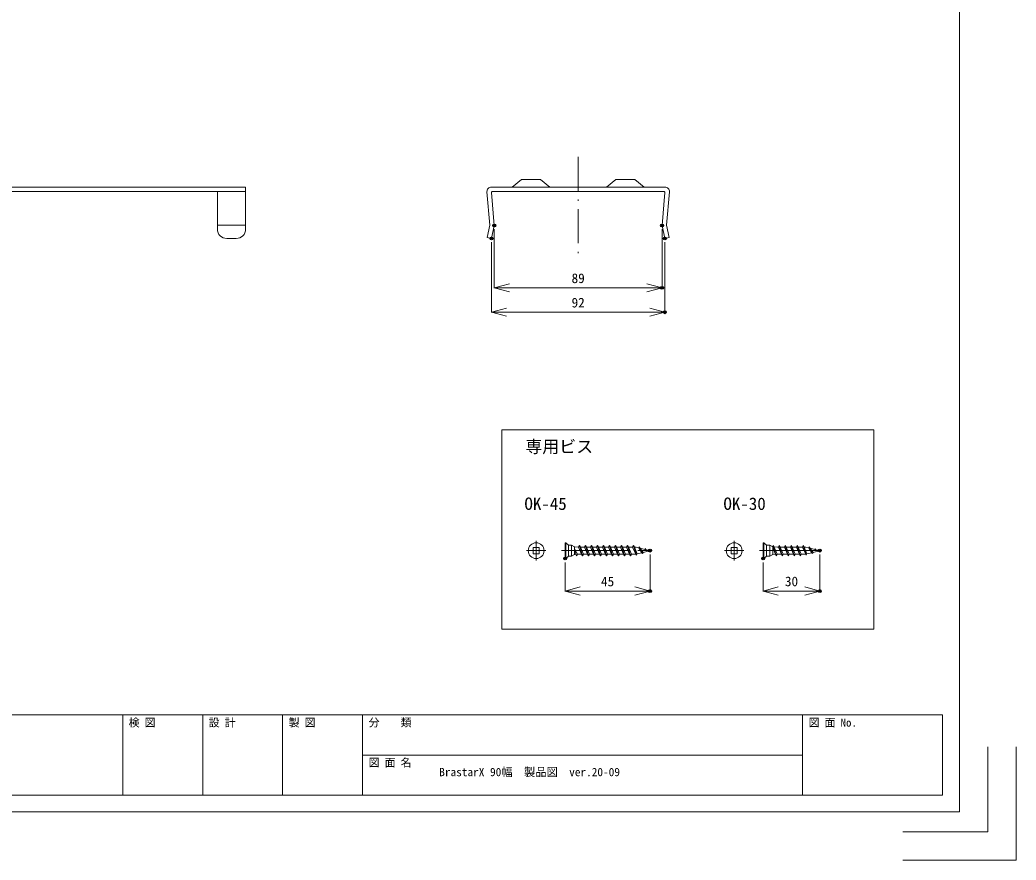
# Model space of a CAD drawing. Units: millimetres, scale not verified. Extents: x -630 to 630, y -1503 to 1503.
# Drawn here: x 102 to 630, y 612 to 1058 of the extents above; entities that cross this region are included whole.
import ezdxf
from ezdxf.enums import TextEntityAlignment as Align

# ---------------------------------------------------------------- set-up
doc = ezdxf.new("R2010")
doc.units = ezdxf.units.MM
doc.header["$LTSCALE"] = 3
doc.header["$PDMODE"] = 32
doc.header["$PDSIZE"] = 1.5
doc.linetypes.add('CHAIN', pattern=[18.5, 12, -1.5, 3.5, -1.5])
doc.linetypes.add('DASHED_DOTTED', pattern=[9.25, 6, -1.5, 0.25, -1.5])
doc.layers.add('0-2_Defpoints', color=7, linetype='Continuous')
doc.layers.add('0-E_0 @ 1', color=7, linetype='Continuous')
for name, color, linetype, lineweight in [('0-4_レイヤ0', 2, 'Continuous', 18), ('0-B_枠_印刷なし', 3, 'Continuous', 18), ('0-F_0', 4, 'Continuous', 5), ('1-0_レイヤ15', 2, 'Continuous', 18)]:
    doc.layers.add(name, color=color, linetype=linetype, lineweight=lineweight)
doc.styles.add('ＭＳ ゴシック', font='')
doc.styles.get('ＭＳ ゴシック').set_extended_font_data('MS Gothic')

# ---------------------------------------------------------------- blocks, each defined once
blk = doc.blocks.new('_Open30')
at = {"layer": '0-F_0', "color": 7}
blk.add_line((0, 0), (-1, 0), dxfattribs=at)
blk.add_lwpolyline([(-1, 0.2679), (0, 0), (-1, -0.2679)], dxfattribs=at)
blk = doc.blocks.new('D338')
at = {"layer": '0-2_Defpoints'}
for p in [(1110.242, 2465.329), (1202.242, 2465.329), (1202.242, 2426.226)]:
    blk.add_point(p, dxfattribs=at)
at = {"layer": '0-F_0', "lineweight": 18}
for p, q in [((1110.242, 2463.329), (1110.242, 2426.046)), ((1202.242, 2463.329), (1202.242, 2426.046)), ((1118.242, 2426.226), (1194.242, 2426.226))]:
    blk.add_line(p, q, dxfattribs=at)
at = {"layer": '0-F_0', "xscale": 8, "yscale": 8, "rotation": 180}
blk.add_blockref('_Open30', (1110.242, 2426.226), dxfattribs=at)
at = {"layer": '0-F_0', "xscale": 8, "yscale": 8}
blk.add_blockref('_Open30', (1202.242, 2426.226), dxfattribs=at)
at = {"layer": '0-F_0', "color": 7, "style": 'ＭＳ ゴシック'}
blk.add_text('92', height=5.132, dxfattribs=at).set_placement((1152.742, 2427.226), align=Align.BOTTOM_LEFT)
blk = doc.blocks.new('D332')
at = {"layer": '0-2_Defpoints'}
for p in [(1111.742, 2472.206), (1200.742, 2472.206), (1200.742, 2439.155)]:
    blk.add_point(p, dxfattribs=at)
at = {"layer": '0-F_0', "lineweight": 18}
for p, q in [((1111.742, 2470.206), (1111.742, 2438.975)), ((1200.742, 2470.206), (1200.742, 2438.975)), ((1119.742, 2439.155), (1192.742, 2439.155))]:
    blk.add_line(p, q, dxfattribs=at)
at = {"layer": '0-F_0', "xscale": 8, "yscale": 8, "rotation": 180}
blk.add_blockref('_Open30', (1111.742, 2439.155), dxfattribs=at)
at = {"layer": '0-F_0', "xscale": 8, "yscale": 8}
blk.add_blockref('_Open30', (1200.742, 2439.155), dxfattribs=at)
at = {"layer": '0-F_0', "color": 7, "style": 'ＭＳ ゴシック'}
blk.add_text('89', height=5.132, dxfattribs=at).set_placement((1152.742, 2440.155), align=Align.BOTTOM_LEFT)
blk = doc.blocks.new('D356')
at = {"layer": '0-2_Defpoints'}
for p in [(1194.37, 2299.81), (1149.37, 2295.61), (1194.37, 2278.398)]:
    blk.add_point(p, dxfattribs=at)
at = {"layer": '0-F_0', "lineweight": 18}
for p, q in [((1149.37, 2293.61), (1149.37, 2278.218)), ((1194.37, 2297.81), (1194.37, 2278.218)), ((1157.37, 2278.398), (1186.37, 2278.398))]:
    blk.add_line(p, q, dxfattribs=at)
at = {"layer": '0-F_0', "xscale": 8, "yscale": 8, "rotation": 180}
blk.add_blockref('_Open30', (1149.37, 2278.398), dxfattribs=at)
at = {"layer": '0-F_0', "xscale": 8, "yscale": 8}
blk.add_blockref('_Open30', (1194.37, 2278.398), dxfattribs=at)
at = {"layer": '0-F_0', "color": 7, "style": 'ＭＳ ゴシック'}
blk.add_text('45', height=5.132, dxfattribs=at).set_placement((1168.37, 2279.398), align=Align.BOTTOM_LEFT)
blk = doc.blocks.new('D355')
at = {"layer": '0-2_Defpoints'}
for p in [(1284.404, 2299.81), (1254.404, 2295.61), (1284.404, 2278.398)]:
    blk.add_point(p, dxfattribs=at)
at = {"layer": '0-F_0', "lineweight": 18}
for p, q in [((1254.404, 2293.61), (1254.404, 2278.218)), ((1284.404, 2297.81), (1284.404, 2278.218)), ((1262.404, 2278.398), (1276.404, 2278.398))]:
    blk.add_line(p, q, dxfattribs=at)
at = {"layer": '0-F_0', "xscale": 8, "yscale": 8, "rotation": 180}
blk.add_blockref('_Open30', (1254.404, 2278.398), dxfattribs=at)
at = {"layer": '0-F_0', "xscale": 8, "yscale": 8}
blk.add_blockref('_Open30', (1284.404, 2278.398), dxfattribs=at)
at = {"layer": '0-F_0', "color": 7, "style": 'ＭＳ ゴシック'}
blk.add_text('30', height=5.132, dxfattribs=at).set_placement((1265.904, 2279.398), align=Align.BOTTOM_LEFT)

msp = doc.modelspace()

# ---------------------------------------------------------------- linework, layer by layer
at = {"layer": '0-4_レイヤ0', "color": 4, "linetype": 'CHAIN'}
for p, q in [((375.441, 781.316), (375.441, 770.916)), ((480.474, 781.316), (480.474, 770.916)), ((380.641, 776.116), (370.241, 776.116)), ((388.813, 776.116), (437.005, 776.116)), ((485.674, 776.116), (475.274, 776.116)), ((493.847, 776.116), (527.038, 776.116))]:
    msp.add_line(p, q, dxfattribs=at)
at = {"layer": '0-4_レイヤ0'}
for p, q in [((390.861, 780.316), (390.861, 771.916)), ((391.261, 780.316), (390.861, 780.316)), ((391.261, 771.916), (391.261, 780.316)), ((392.511, 779.066), (394.267, 779.066)), ((394.267, 779.066), (395.814, 778.173)), ((397.368, 774.266), (395.849, 777.02)), ((396.442, 774.171), (395.849, 777.02)), ((395.861, 778.146), (395.861, 774.086)), ((398.043, 777.989), (395.861, 778.146)), ((395.861, 778.146), (395.861, 774.086)), ((398.468, 778.816), (397.977, 777.966)), ((397.977, 777.966), (399.567, 774.266)), ((398.468, 778.816), (398.958, 777.966)), ((400.058, 773.416), (398.468, 778.816)), ((398.958, 777.966), (400.548, 774.266)), ((401.157, 777.966), (398.958, 777.966)), ((401.648, 778.816), (401.157, 777.966)), ((401.157, 777.966), (402.747, 774.266)), ((401.648, 778.816), (402.138, 777.966)), ((403.238, 773.416), (401.648, 778.816)), ((402.138, 777.966), (403.728, 774.266)), ((404.337, 777.966), (402.138, 777.966)), ((404.828, 778.816), (404.337, 777.966)), ((404.337, 777.966), (405.927, 774.266)), ((404.828, 778.816), (405.318, 777.966)), ((406.418, 773.416), (404.828, 778.816)), ((405.318, 777.966), (406.908, 774.266)), ((407.517, 777.966), (405.318, 777.966)), ((408.008, 778.816), (407.517, 777.966)), ((407.517, 777.966), (409.107, 774.266)), ((408.008, 778.816), (408.498, 777.966)), ((409.598, 773.416), (408.008, 778.816)), ((408.498, 777.966), (410.088, 774.266)), ((410.697, 777.966), (408.498, 777.966)), ((411.188, 778.816), (410.697, 777.966)), ((410.697, 777.966), (412.287, 774.266)), ((411.188, 778.816), (411.678, 777.966)), ((412.778, 773.416), (411.188, 778.816)), ((411.678, 777.966), (413.268, 774.266)), ((413.877, 777.966), (411.678, 777.966)), ((414.368, 778.816), (413.877, 777.966)), ((413.877, 777.966), (415.467, 774.266)), ((414.368, 778.816), (414.858, 777.966)), ((415.958, 773.416), (414.368, 778.816)), ((414.858, 777.966), (416.448, 774.266)), ((417.057, 777.966), (414.858, 777.966)), ((417.548, 778.816), (417.057, 777.966)), ((417.057, 777.966), (418.647, 774.266)), ((417.548, 778.816), (418.038, 777.966)), ((419.138, 773.416), (417.548, 778.816)), ((418.038, 777.966), (419.628, 774.266)), ((420.237, 777.966), (418.038, 777.966)), ((420.728, 778.816), (420.237, 777.966)), ((420.237, 777.966), (421.827, 774.266)), ((420.728, 778.816), (421.218, 777.966)), ((422.318, 773.416), (420.728, 778.816)), ((421.218, 777.966), (422.808, 774.266)), ((423.417, 777.966), (421.218, 777.966)), ((423.908, 778.816), (423.417, 777.966)), ((423.417, 777.966), (425.007, 774.266)), ((423.908, 778.816), (424.398, 777.966)), ((425.498, 773.416), (423.908, 778.816)), ((424.398, 777.966), (425.988, 774.266)), ((426.597, 777.966), (424.398, 777.966)), ((427.088, 778.816), (426.597, 777.966)), ((426.597, 777.966), (428.391, 774.266)), ((427.088, 778.816), (427.578, 777.966)), ((428.678, 773.769), (427.088, 778.816)), ((428.441, 777.966), (427.578, 777.966)), ((427.578, 777.966), (429.053, 774.419)), ((429.968, 777.585), (428.441, 777.966)), ((430.268, 778.104), (429.968, 777.585)), ((429.968, 777.585), (431.556, 775.043)), ((430.268, 778.104), (430.668, 777.411)), ((431.858, 774.52), (430.268, 778.104)), ((433.162, 776.789), (430.668, 777.411)), ((430.668, 777.411), (432.261, 775.219)), ((433.448, 777.285), (433.162, 776.789)), ((433.162, 776.789), (434.893, 775.875)), ((433.448, 777.285), (433.83, 776.622)), ((495.894, 780.316), (495.894, 771.916)), ((496.294, 780.316), (495.894, 780.316)), ((496.294, 771.916), (496.294, 780.316)), ((497.544, 779.066), (499.301, 779.066)), ((499.301, 779.066), (499.301, 773.166)), ((499.301, 779.066), (500.894, 778.146)), ((500.894, 777.585), (502.321, 774.266)), ((501.221, 778.816), (501.712, 777.966)), ((502.811, 773.416), (501.221, 778.816)), ((501.712, 777.966), (503.302, 774.266)), ((504.401, 778.816), (503.911, 777.966)), ((503.911, 777.966), (505.501, 774.266)), ((504.401, 778.816), (504.892, 777.966)), ((505.991, 773.416), (504.401, 778.816)), ((504.892, 777.966), (506.482, 774.266)), ((507.091, 777.966), (504.892, 777.966)), ((507.581, 778.816), (507.091, 777.966)), ((507.091, 777.966), (508.681, 774.266)), ((507.581, 778.816), (508.072, 777.966)), ((509.171, 773.416), (507.581, 778.816)), ((508.072, 777.966), (509.662, 774.266)), ((510.271, 777.966), (508.072, 777.966)), ((510.761, 778.816), (510.271, 777.966)), ((510.271, 777.966), (511.861, 774.266)), ((510.761, 778.816), (511.252, 777.966)), ((512.351, 773.416), (510.761, 778.816)), ((511.252, 777.966), (512.842, 774.266)), ((513.451, 777.966), (511.252, 777.966)), ((513.941, 778.816), (513.451, 777.966)), ((513.451, 777.966), (515.041, 774.266)), ((513.941, 778.816), (514.432, 777.966)), ((515.531, 773.416), (513.941, 778.816)), ((514.432, 777.966), (516.022, 774.266)), ((516.631, 777.966), (514.432, 777.966)), ((517.121, 778.816), (516.631, 777.966)), ((516.631, 777.966), (518.425, 774.266)), ((517.121, 778.816), (517.612, 777.966)), ((518.711, 773.769), (517.121, 778.816)), ((518.474, 777.966), (517.612, 777.966)), ((517.612, 777.966), (519.086, 774.419)), ((520.002, 777.585), (518.474, 777.966)), ((520.301, 778.104), (520.002, 777.585)), ((520.002, 777.585), (521.59, 775.043)), ((520.301, 778.104), (520.701, 777.411)), ((521.891, 774.52), (520.301, 778.104)), ((523.195, 776.789), (520.701, 777.411)), ((520.701, 777.411), (522.294, 775.219)), ((523.481, 777.285), (523.195, 776.789)), ((523.195, 776.789), (524.927, 775.875)), ((523.481, 777.285), (523.864, 776.622)), ((390.861, 771.916), (391.261, 771.916)), ((391.261, 771.916), (392.511, 773.166)), ((394.267, 773.166), (392.511, 773.166)), ((396.442, 774.171), (395.861, 774.086)), ((396.878, 773.416), (396.442, 774.171)), ((396.878, 773.416), (397.368, 774.266)), ((399.567, 774.266), (397.368, 774.266)), ((400.058, 773.416), (399.567, 774.266)), ((400.058, 773.416), (400.548, 774.266)), ((402.747, 774.266), (400.548, 774.266)), ((403.238, 773.416), (402.747, 774.266)), ((403.238, 773.416), (403.728, 774.266)), ((405.927, 774.266), (403.728, 774.266)), ((406.418, 773.416), (405.927, 774.266)), ((406.418, 773.416), (406.908, 774.266)), ((409.107, 774.266), (406.908, 774.266)), ((409.598, 773.416), (409.107, 774.266)), ((409.598, 773.416), (410.088, 774.266)), ((412.287, 774.266), (410.088, 774.266)), ((412.778, 773.416), (412.287, 774.266)), ((412.778, 773.416), (413.268, 774.266)), ((415.467, 774.266), (413.268, 774.266)), ((415.958, 773.416), (415.467, 774.266)), ((415.958, 773.416), (416.448, 774.266)), ((418.647, 774.266), (416.448, 774.266)), ((419.138, 773.416), (418.647, 774.266)), ((419.138, 773.416), (419.628, 774.266)), ((421.827, 774.266), (419.628, 774.266)), ((422.318, 773.416), (421.827, 774.266)), ((422.318, 773.416), (422.808, 774.266)), ((425.007, 774.266), (422.808, 774.266)), ((425.498, 773.416), (425.007, 774.266)), ((425.498, 773.416), (425.988, 774.266)), ((427.852, 774.266), (425.988, 774.266)), ((431.858, 774.52), (431.556, 775.043)), ((431.858, 774.52), (432.261, 775.219)), ((432.261, 775.219), (434.893, 775.875)), ((433.83, 776.622), (435.231, 775.959)), ((434.893, 775.875), (433.83, 776.622)), ((435.038, 775.624), (434.893, 775.875)), ((435.038, 775.624), (435.231, 775.959)), ((495.894, 771.916), (496.294, 771.916)), ((496.294, 771.916), (497.544, 773.166)), ((499.301, 773.166), (497.544, 773.166)), ((499.301, 773.166), (500.894, 774.086)), ((502.128, 774.266), (500.894, 774.086)), ((502.321, 774.266), (502.128, 774.266)), ((502.811, 773.416), (502.321, 774.266)), ((502.811, 773.416), (503.302, 774.266)), ((505.501, 774.266), (503.302, 774.266)), ((505.991, 773.416), (505.501, 774.266)), ((505.991, 773.416), (506.482, 774.266)), ((508.681, 774.266), (506.482, 774.266)), ((509.171, 773.416), (508.681, 774.266)), ((509.171, 773.416), (509.662, 774.266)), ((511.861, 774.266), (509.662, 774.266)), ((512.351, 773.416), (511.861, 774.266)), ((512.351, 773.416), (512.842, 774.266)), ((515.041, 774.266), (512.842, 774.266)), ((515.531, 773.416), (515.041, 774.266)), ((515.531, 773.416), (516.022, 774.266)), ((517.886, 774.266), (516.022, 774.266)), ((521.891, 774.52), (521.59, 775.043)), ((521.891, 774.52), (522.294, 775.219)), ((522.294, 775.219), (524.927, 775.875)), ((523.864, 776.622), (525.265, 775.959)), ((524.927, 775.875), (523.864, 776.622)), ((525.071, 775.624), (524.927, 775.875)), ((525.071, 775.624), (525.265, 775.959))]:
    msp.add_line(p, q, dxfattribs=at)
for points in [[(373.791, 777.766), (373.791, 774.466), (377.091, 774.466), (377.091, 777.766)], [(478.824, 777.766), (478.824, 774.466), (482.124, 774.466), (482.124, 777.766)]]:
    msp.add_lwpolyline(points, close=True, dxfattribs=at)
for points in [[(391.261, 780.316), (392.511, 779.066), (392.511, 773.166)], [(394.267, 779.066), (394.267, 773.166), (395.814, 774.059)], [(496.294, 780.316), (497.544, 779.066), (497.544, 773.166)], [(501.221, 778.816), (500.894, 778.25), (500.894, 774.086)], [(503.911, 777.966), (503.396, 777.966), (501.639, 778.092)], [(428.678, 773.769), (428.391, 774.266), (427.852, 774.266)], [(428.678, 773.769), (429.053, 774.419), (431.556, 775.043)], [(435.231, 775.959), (435.861, 776.116), (433.83, 776.622)], [(518.711, 773.769), (518.425, 774.266), (517.886, 774.266)], [(518.711, 773.769), (519.086, 774.419), (521.59, 775.043)], [(525.265, 775.959), (525.894, 776.116), (523.864, 776.622)]]:
    msp.add_lwpolyline(points, dxfattribs=at)
for centre in [(375.441, 776.116), (480.474, 776.116)]:
    msp.add_circle(centre, 4.2, dxfattribs=at)
for centre, start, end in [((395.914, 778.346), 240, 270), ((395.914, 773.886), 90, 120)]:
    msp.add_arc(centre, 0.2, start, end, dxfattribs=at)
at = {"layer": '0-B_枠_印刷なし'}
for p, q in [((615, 627.042), (615, 672.042)), ((570, 627.042), (615, 627.042))]:
    msp.add_line(p, q, dxfattribs=at)
msp.add_lwpolyline([(570, 612.042), (630, 612.042), (630, 672.042)], dxfattribs=at)
at = {"layer": '0-F_0', "linetype": 'DASHED_DOTTED', "lineweight": 18}
msp.add_line((397.733, 984.897), (397.733, 930.952), dxfattribs=at)
at = {"layer": '0-F_0'}
for p, q in [((362.733, 968.935), (367.733, 972.935)), ((377.733, 972.935), (367.733, 972.935)), ((377.733, 972.935), (382.733, 968.935)), ((417.733, 972.935), (412.733, 968.935)), ((417.733, 972.935), (427.733, 972.935)), ((432.733, 968.935), (427.733, 972.935)), ((221.349, 968.935), (-68.651, 968.935)), ((351.658, 968.935), (443.808, 968.935)), ((206.349, 966.635), (-68.651, 966.635)), ((206.349, 946.635), (206.349, 966.635)), ((221.349, 966.635), (206.349, 966.635)), ((349.367, 966.437), (350.905, 948.631)), ((353.233, 948.513), (351.735, 966.093)), ((443.233, 966.635), (352.233, 966.635)), ((442.233, 948.513), (443.731, 966.093)), ((446.1, 966.437), (444.562, 948.631)), ((206.349, 948.677), (221.349, 948.677)), ((349.486, 942.125), (350.905, 948.631)), ((351.733, 941.635), (353.233, 948.513)), ((443.733, 941.635), (442.233, 948.513)), ((445.98, 942.125), (444.562, 948.631)), ((211.349, 941.635), (216.349, 941.635)), ((349.486, 942.125), (351.733, 941.635)), ((445.98, 942.125), (443.733, 941.635))]:
    msp.add_line(p, q, dxfattribs=at)
msp.add_lwpolyline([(221.349, 968.935), (221.349, 966.635), (221.349, 946.635)], dxfattribs=at)
msp.add_lwpolyline([(357.229, 840.164), (554.596, 840.164), (554.596, 734.46), (357.229, 734.46)], close=True, dxfattribs=at)
for centre, radius, start, end in [((351.658, 966.635), 2.3, 90, 184.93688), ((443.808, 966.635), 2.3, 355.06312, 90), ((352.233, 966.135), 0.5, 90, 184.87104), ((443.233, 966.135), 0.5, 355.12896, 90), ((211.349, 946.635), 5, 180, 270), ((216.349, 946.635), 5, 270, 0)]:
    msp.add_arc(centre, radius, start, end, dxfattribs=at)
at = {"layer": '1-0_レイヤ15'}
for p, q in [((591, 688.969), (-591, 688.969)), ((156.129, 688.969), (156.129, 646.542)), ((198.556, 688.969), (198.556, 646.542)), ((240.982, 688.969), (240.982, 646.542)), ((283.409, 688.969), (283.409, 646.542)), ((516.754, 688.969), (516.754, 646.542)), ((591, 688.969), (591, 646.542)), ((516.754, 667.756), (283.409, 667.756)), ((591, 646.542), (-591, 646.542))]:
    msp.add_line(p, q, dxfattribs=at)
msp.add_lwpolyline([(600, 1477.542), (600, 637.542), (-600, 637.542)], dxfattribs=at)

# ---------------------------------------------------------------- block references
at = {"layer": '0-E_0 @ 1'}
for name in ['D332', 'D338', 'D356', 'D355']:
    msp.add_blockref(name, (-758.509, -1523.694), dxfattribs=at)

# ---------------------------------------------------------------- texts
at = {"layer": '0-F_0', "color": 7, "style": 'ＭＳ ゴシック'}
for s, height, p in [('専用ビス', 6.598, (369.684, 826.031)), ('OK-45', 6.598, (369.216, 795.724)), ('OK-30', 6.598, (474.772, 795.724)), ('BrastarX 90幅\u3000製品図\u3000ver.20-09', 4.399, (324.045, 655.193))]:
    msp.add_text(s, height=height, dxfattribs=at).set_placement(p, align=Align.BOTTOM_LEFT)
at = {"layer": '1-0_レイヤ15', "color": 7, "style": 'ＭＳ ゴシック'}
for s, p in [('検', (159.311, 681.538)), ('図', (167.797, 681.538)), ('設', (201.738, 681.538)), ('計', (210.224, 681.538)), ('製', (244.165, 681.538)), ('図', (252.65, 681.538)), ('分', (286.591, 681.538)), ('類', (303.562, 681.538)), ('図', (519.936, 681.538)), ('面', (528.421, 681.538)), ('No.', (536.907, 681.538)), ('図', (286.591, 660.325)), ('面', (295.076, 660.325)), ('名', (303.562, 660.325))]:
    msp.add_text(s, height=4.246, dxfattribs=at).set_placement(p, align=Align.BOTTOM_LEFT)

doc.saveas('drawing.dxf')
